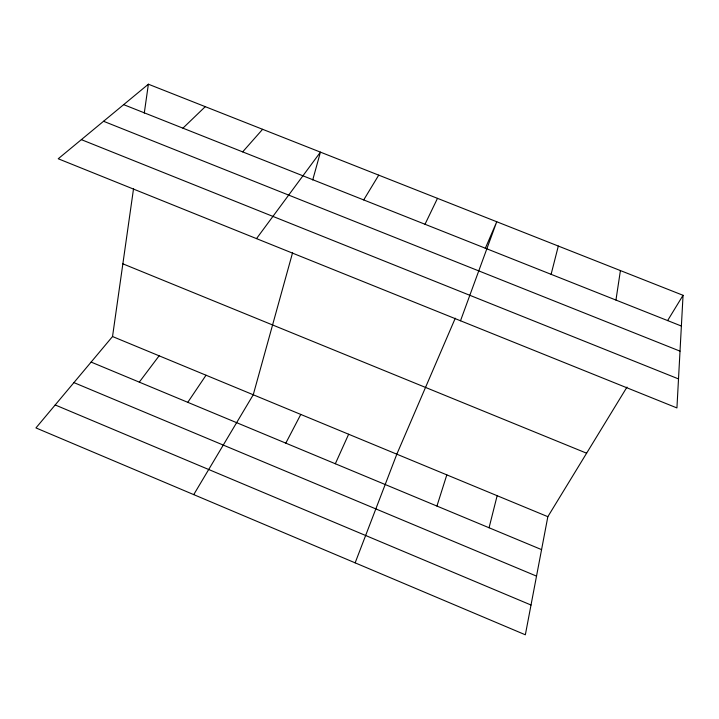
<?xml version="1.0" encoding="UTF-8"?>
<svg xmlns="http://www.w3.org/2000/svg" width="719" height="719" viewBox="0 0 719 719"><rect width="100%" height="100%" fill="white"/><g stroke="black" fill="none" stroke-linecap="round" stroke-linejoin="round"><path stroke-width="1.08" d="M683.05 295.302L676.93 407.934L58.23 158.764L148.384 84.204L683.05 295.302L667.583 320.629M626.995 387.083L547.842 516.682L525.346 634.796L35.95 427.922L112.532 336.528L133.545 188.648M144.276 113.099L148.384 84.204M615.949 300.066L620.416 270.569M489.064 527.764L497.144 495.706M551.105 274.325L558.321 246.051M292.588 252.693L253.25 394.767L193.735 494.618M312.72 179.975L320.431 152.131L256.503 238.618M436.936 506.059L446.814 474.873M460.502 320.773L496.748 221.749L485.262 248.468M355.141 562.851L396.825 454.183L455.28 318.202M335.324 463.755L348.643 434.24M425.01 224.265L437.494 198.345M285.803 443.138L300.785 414.441M363.706 199.927L378.724 175.148M187.785 402.325L206.029 375.219M139.288 382.14L159.124 355.806M242.671 151.88L262.615 129.303M182.923 128.162L205.266 106.664M123.668 104.641L681.378 326.04M103.554 121.277L680.012 351.142M81.355 139.639L678.502 378.913M122.859 263.819L586.614 453.204M112.532 336.528L547.842 516.682M91.115 362.079L541.569 549.622M73.922 382.607L536.518 576.117M55.192 404.959L531.017 605.03"/></g></svg>
